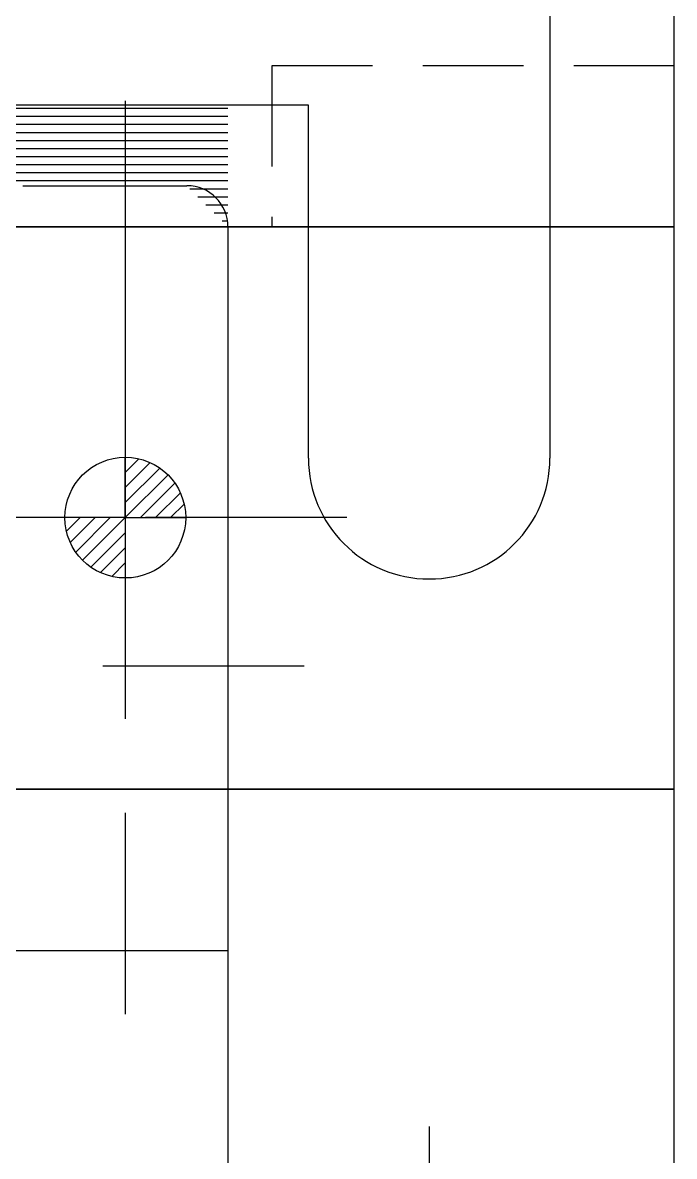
# Model space of a CAD drawing. Extents: x -430 to 437, y -440 to 538.
# Drawn here: x 245.24 to 253.33, y -111.57 to -97.48 of the extents above; entities that cross this region are included whole.
import ezdxf

# ---------------------------------------------------------------- set-up
doc = ezdxf.new("R2010")
doc.units = 0
doc.linetypes.add('BORDER', pattern=[8.75, 2.5, -1.25, 2.5, -1.25, 0, -1.25])
doc.linetypes.add('HIDDEN', pattern=[1.875, 1.25, -0.625])
doc.layers.add('1', color=7, linetype='CONTINUOUS')
doc.layers.add('100', color=7, linetype='CONTINUOUS')

msp = doc.modelspace()

# ---------------------------------------------------------------- linework, layer by layer
at = {"layer": '1', "color": 213, "linetype": 'CONTINUOUS'}
for p, q in [((253.3318, -100.0188), (253.3318, -83.7088)), ((221.3318, -100.0188), (253.3318, -100.0188))]:
    msp.add_line(p, q, dxfattribs=at)
at = {"layer": '1', "color": 254, "linetype": 'CONTINUOUS'}
for p, q in [((251.7868, -95.5088), (251.7868, -102.8958)), ((248.7868, -98.5088), (237.3318, -98.5088)), ((248.7868, -102.8958), (248.7868, -98.5088))]:
    msp.add_line(p, q, dxfattribs=at)
at = {"layer": '1', "color": 121, "linetype": 'HIDDEN'}
for p, q in [((253.3318, -98.0188), (248.3318, -98.0188)), ((248.3318, -98.0188), (248.3318, -100.0188)), ((253.3318, -100.0188), (253.3318, -98.0188))]:
    msp.add_line(p, q, dxfattribs=at)
at = {"layer": '1', "color": 141, "linetype": 'BORDER'}
for p, q in [((246.5118, -98.4523), (246.5118, -110.2634)), ((246.5118, -100.8833), (246.5118, -103.6333)), ((246.5118, -103.6333), (243.7618, -103.6333)), ((249.2618, -103.6333), (246.5118, -103.6333)), ((246.5118, -103.6333), (246.5118, -106.3833)), ((224.7818, -105.4758), (249.8818, -105.4758)), ((250.2868, -111.1986), (250.2868, -127.1986))]:
    msp.add_line(p, q, dxfattribs=at)
at = {"layer": '1', "color": 7, "linetype": 'CONTINUOUS'}
for p, q in [((245.2368, -99.5088), (247.2768, -99.5088)), ((247.7868, -100.0188), (247.7868, -109.0111)), ((243.015, -109.0111), (247.7868, -109.0111)), ((247.7868, -109.0111), (247.7868, -129.3862))]:
    msp.add_line(p, q, dxfattribs=at)
at = {"layer": '1', "color": 121, "linetype": 'CONTINUOUS'}
for p, q in [((253.3318, -100.0188), (221.3318, -100.0188)), ((253.3318, -107.0058), (253.3318, -100.0188)), ((221.3318, -107.0058), (253.3318, -107.0058))]:
    msp.add_line(p, q, dxfattribs=at)
at = {"layer": '1', "color": 30, "linetype": 'CONTINUOUS'}
for p, q in [((246.5118, -103.6333), (246.5118, -102.8833)), ((246.6802, -102.9024), (246.5118, -103.0708)), ((246.8204, -102.9497), (246.5118, -103.2583)), ((246.9401, -103.0176), (246.5118, -103.4458)), ((247.0422, -103.1029), (246.5118, -103.6333)), ((247.1276, -103.2051), (246.6993, -103.6333)), ((247.1954, -103.3247), (246.8868, -103.6333)), ((247.2427, -103.4649), (247.0743, -103.6333)), ((246.5118, -103.6333), (245.7618, -103.6333)), ((245.781, -103.8016), (245.9493, -103.6333)), ((245.8282, -103.9419), (246.1368, -103.6333)), ((245.8961, -104.0615), (246.3243, -103.6333)), ((245.9815, -104.1636), (246.5118, -103.6333)), ((246.5118, -103.6333), (247.2618, -103.6333)), ((246.5118, -103.6333), (246.5118, -104.3833)), ((246.0836, -104.249), (246.5118, -103.8208)), ((246.2032, -104.3169), (246.5118, -104.0083)), ((246.3435, -104.3641), (246.5118, -104.1958))]:
    msp.add_line(p, q, dxfattribs=at)
at = {"layer": '1', "color": 71, "linetype": 'CONTINUOUS'}
for p, q in [((253.3318, -107.0058), (221.3318, -107.0058)), ((253.3318, -160.3718), (253.3318, -107.0058))]:
    msp.add_line(p, q, dxfattribs=at)
at = {"layer": '1', "color": 30, "linetype": 'CONTINUOUS'}
msp.add_circle((246.5118, -103.6333), 0.75, dxfattribs=at)
at = {"layer": '1', "color": 7, "linetype": 'CONTINUOUS'}
msp.add_arc((247.2768, -100.0188), 0.51, 0, 90, dxfattribs=at)
at = {"layer": '1', "color": 254, "linetype": 'CONTINUOUS'}
msp.add_arc((250.2868, -102.8958), 1.5, 180, 0, dxfattribs=at)
at = {"layer": '100', "color": 213, "linetype": 'CONTINUOUS'}
for p, q in [((226.8768, -98.5461), (247.7868, -98.5461)), ((226.8768, -98.6461), (247.7868, -98.6461)), ((226.8768, -98.7461), (247.7868, -98.7461)), ((226.8768, -98.8461), (247.7868, -98.8461)), ((226.8768, -98.9461), (247.7868, -98.9461)), ((226.8768, -99.0461), (247.7868, -99.0461)), ((226.8768, -99.1461), (247.7868, -99.1461)), ((226.8768, -99.2461), (247.7868, -99.2461)), ((226.8768, -99.3461), (247.7868, -99.3461)), ((226.8768, -99.4461), (247.7868, -99.4461)), ((247.3141, -99.5461), (247.7868, -99.5461)), ((247.4141, -99.6461), (247.7868, -99.6461)), ((247.5141, -99.7461), (247.7868, -99.7461)), ((247.6141, -99.8461), (247.7868, -99.8461)), ((247.7141, -99.9461), (247.7868, -99.9461))]:
    msp.add_line(p, q, dxfattribs=at)

doc.saveas('drawing.dxf')
